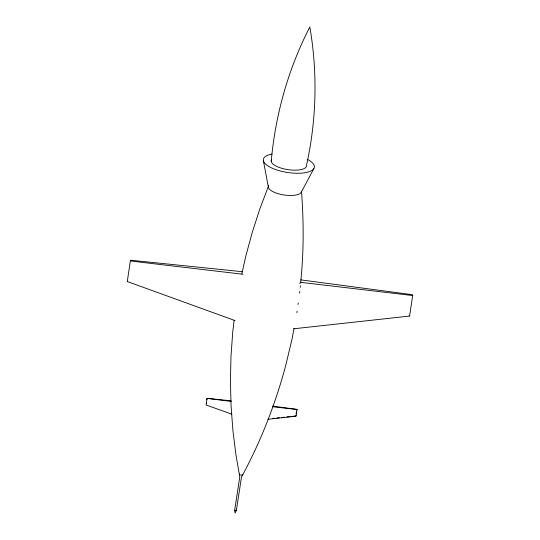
<?xml version="1.0" encoding="UTF-8"?>
<svg xmlns="http://www.w3.org/2000/svg" width="540" height="540" viewBox="0 0 540 540"><rect width="100%" height="100%" fill="white"/><g stroke="black" fill="none" stroke-linecap="round" stroke-linejoin="round"><path stroke-width="0.81" d="M300.254 287.341L300.395 285.694M300.685 282.4C303.797 252.315 303.818 221.96 301.529 191.815M271.228 161.251C275.4 114.595 288.347 68.661 309.825 27C317.756 72.772 316.555 120.062 306.49 165.402A17.827 6.386 8.7 0 1 298.33 170.039L294.158 170.188A17.827 6.386 8.7 0 1 271.634 159.624M234.131 320.341L232.747 331.83L230.978 356.535L230.418 381.274L231.066 405.986L232.929 430.63L235.987 455.146L239.787 476.867L234.637 510.368L235.096 513L236.338 510.57L241.468 477.144C260.611 441.902 275.332 404.339 285.694 365.607L292.086 338.823L294.071 328.239M296.885 312.755L297.108 311.114M298.006 304.56L298.235 302.92M299.585 293.085L299.808 291.445M206.341 403.333L206.584 401.672A82.35 7.52 -83.3 0 1 206.26 403.92M206.834 400.005L207.076 398.345L231.134 400.822M296.21 413.492L296.453 411.824M235.001 320.564L127.285 281.529L130.41 260.577L131.301 260.273L242.757 271.748M272.687 406.127L296.993 409.394L296.129 416.198L267.928 419.296M300.746 279.869L411.757 294.611L412.742 295.137L409.59 316.069L293.78 328.772M299.95 283.925L300.2 282.278L411.851 295.441L412.742 295.137M241.853 273.8L245.896 255.785L252.369 231.964L259.983 208.541L268.718 185.558A16.754 6.001 8.7 0 0 281.306 194.474A16.754 6.001 8.7 0 0 301.097 192.517L313.814 168.689M297.142 409.502L272.761 406.755M236.318 510.651L234.677 510.455L235.231 510.138M127.717 281.502L127.285 281.529M272.801 418.372L274.448 418.196M276.919 417.94L279.382 417.69M281.853 417.433L284.324 417.177M286.787 416.921L290.081 416.583M291.728 416.408L295.839 415.982A82.35 7.52 -83.3 0 0 295.92 415.449M243.047 274.266L131.395 261.103L130.41 260.577M231.201 401.45L207.076 398.345A82.35 7.52 -83.3 0 1 206.753 400.565M231.917 414.187L206.098 404.993A82.35 7.52 -83.3 0 0 206.179 404.46M409.205 315.968L409.354 315.853M263.318 160.312L268.333 187.083M242.649 474.464A1.715 0.614 8.7 0 1 240.881 475.038A1.715 0.614 8.7 0 1 239.517 473.945M307.719 159.536A25.826 9.254 8.7 0 1 305.964 172.557A25.826 9.254 8.7 0 1 269.716 166.968A25.826 9.254 8.7 0 1 272.072 154.035M296.825 409.334A82.35 7.52 -83.3 0 1 296.744 409.88M296.5 411.554A82.35 7.52 -83.3 0 1 296.17 413.802"/></g></svg>
